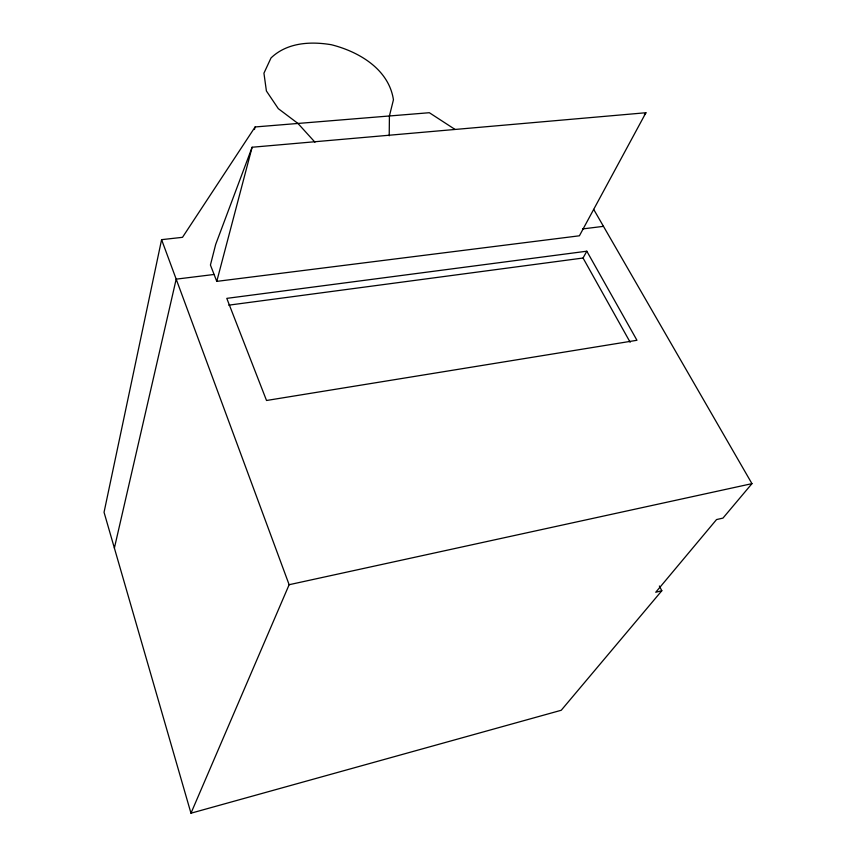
<?xml version="1.0" encoding="UTF-8"?>
<svg xmlns="http://www.w3.org/2000/svg" width="856" height="856" viewBox="0 0 856 856"><rect width="100%" height="100%" fill="white"/><g stroke="black" fill="none" stroke-linecap="round" stroke-linejoin="round"><path stroke-width="1.28" d="M389.213 135.804L389.416 115.977L393.439 99.799C388.892 69.24 358.91 51.638 331.293 44.715C310.396 41.227 287.092 42.522 271.01 57.951L263.937 73.188L266.398 90.971L278.296 108.648L297.963 123.457L314.965 142.192M455.028 129.417L429.338 112.714L255.12 126.956L182.499 237.326L161.591 239.659L104.047 512.284L190.974 813.2L561.236 710.266L661.816 590.747L659.366 586.007M114.383 548.065L176.186 279.152L214.086 274.466M254.446 129.513L255.12 126.956M216.771 281.378L252.113 147.243L645.927 112.735L579.405 235.796L216.771 281.378L210.426 265.028L215.68 244.431L252.113 147.243M190.974 813.2L289.135 584.712L161.591 239.659M228.734 305.164L583.054 258.02L586.82 251.204L636.96 340.281L266.526 400.49L226.786 298.37L586.82 251.204M644.365 114.886L645.927 112.735M593.69 209.399L751.953 483.651L722.967 518.105L716.547 519.56L655.75 592.256L661.816 590.747M289.135 584.712L751.953 483.651M582.54 228.937L603.469 226.348M583.054 258.02L630.166 342.261"/></g></svg>
